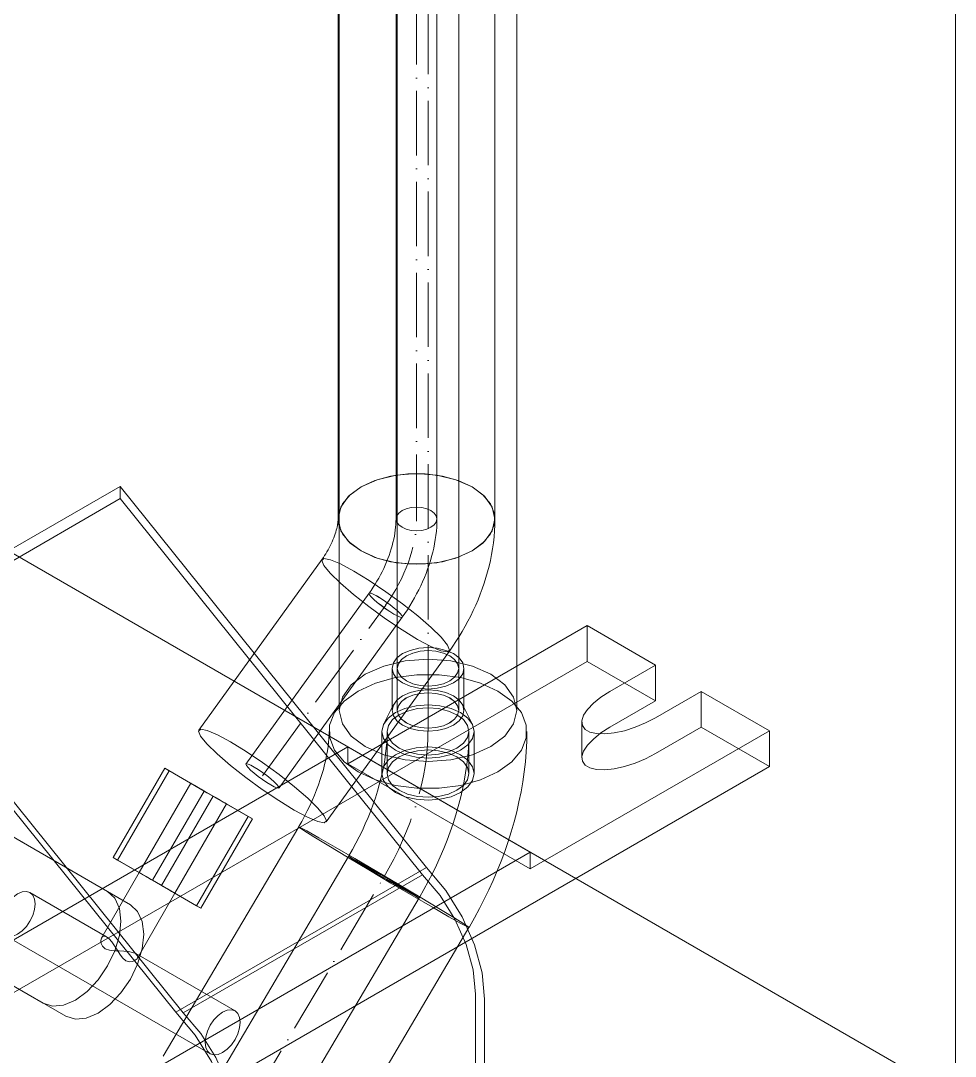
# Model space of a CAD drawing. Header units: millimetres. Extents: x -88595 to 880822, y -1054509 to -148035.
# Drawn here: x 413085.6 to 413230.6, y -310508.6 to -310347.9 of the extents above; entities that cross this region are included whole.
import ezdxf

# ---------------------------------------------------------------- set-up
doc = ezdxf.new("R2010")
doc.units = ezdxf.units.MM
doc.linetypes.add('$12$ADSK_Осевая', pattern=[14, 10, -2, 0, -2])
doc.linetypes.add('$13$ADSK_Осевая', pattern=[14, 10, -2, 0, -2])
for name, color, linetype, lineweight in [('Изоляция', 7, 'Continuous', 18), ('Оборудование', 7, 'Continuous', 18), ('Трубопровод', 7, 'Continuous', 18), ('Трубопроводы', 7, 'Continuous', 18)]:
    doc.layers.add(name, color=color, linetype=linetype, lineweight=lineweight)

# ---------------------------------------------------------------- blocks, each defined once
blk = doc.blocks.new('$0$ADSK_МедьПайка_Отвод-гнутая труба - Отвод _гнутая труба_-V11-В_ОВ3_4')
at = {"layer": 'Трубопроводы'}
for points in [[(-4128.68, 2913.86, 0), (-4129.99, 2914.44, 0), (-4131.53, 2914.81, 0), (-4133.17, 2914.93, 0), (-4134.81, 2914.81, 0), (-4136.34, 2914.44, 0), (-4137.66, 2913.86, 0), (-4138.67, 2913.1, 0), (-4139.3, 2912.21, 0), (-4139.52, 2911.26, 0), (-4139.3, 2910.31, 0), (-4138.67, 2909.43, 0), (-4137.66, 2908.67, 0)], [(-4137.66, 2908.67, 0), (-4136.34, 2908.09, 0), (-4134.81, 2907.72, 0), (-4133.17, 2907.6, 0), (-4131.53, 2907.72, 0), (-4129.99, 2908.09, 0), (-4128.68, 2908.67, 0), (-4127.67, 2909.43, 0), (-4127.04, 2910.31, 0), (-4126.82, 2911.26, 0), (-4127.04, 2912.21, 0), (-4127.67, 2913.1, 0), (-4128.68, 2913.86, 0)], [(-4139.52, 2911.26, 0), (-4139.53, 2910.43, 0), (-4139.58, 2909.57, 0), (-4139.65, 2908.69, 0), (-4139.75, 2907.78, 0), (-4139.89, 2906.85, 0), (-4140.05, 2905.91, 0), (-4140.25, 2904.95, 0), (-4140.48, 2903.97, 0), (-4140.73, 2902.98, 0), (-4141.02, 2901.98, 0), (-4141.34, 2900.98, 0), (-4141.69, 2899.97, 0), (-4142.06, 2898.95, 0), (-4142.47, 2897.94, 0), (-4142.9, 2896.93, 0), (-4143.36, 2895.92, 0), (-4143.85, 2894.91, 0), (-4144.36, 2893.92, 0), (-4144.89, 2892.93, 0), (-4145.45, 2891.96, 0), (-4145.49, 2891.89, 0)], [(-4126.82, 2911.26, 0), (-4126.84, 2910, 0), (-4126.91, 2908.73, 0), (-4127.01, 2907.44, 0), (-4127.16, 2906.15, 0), (-4127.35, 2904.86, 0), (-4127.57, 2903.55, 0), (-4127.84, 2902.24, 0), (-4128.14, 2900.93, 0), (-4128.48, 2899.62, 0), (-4128.86, 2898.31, 0), (-4129.28, 2897, 0), (-4129.73, 2895.69, 0), (-4130.21, 2894.39, 0), (-4130.73, 2893.09, 0), (-4131.28, 2891.8, 0), (-4131.87, 2890.52, 0), (-4132.48, 2889.25, 0), (-4133.13, 2887.99, 0), (-4133.8, 2886.74, 0), (-4134.51, 2885.51, 0), (-4134.56, 2885.43, 0)], [(-4143.14, 2890.59, 0), (-4144.2, 2891.19, 0), (-4144.97, 2891.62, 0), (-4145.41, 2891.85, 0), (-4145.47, 2891.87, 0), (-4145.17, 2891.66, 0), (-4144.51, 2891.25, 0), (-4143.55, 2890.66, 0), (-4142.35, 2889.94, 0), (-4140.99, 2889.13, 0), (-4139.57, 2888.28, 0), (-4138.17, 2887.47, 0), (-4136.91, 2886.73, 0)], [(-4136.91, 2886.73, 0), (-4135.85, 2886.12, 0), (-4135.08, 2885.69, 0), (-4134.64, 2885.46, 0), (-4134.58, 2885.45, 0), (-4134.88, 2885.65, 0), (-4135.53, 2886.07, 0), (-4136.49, 2886.65, 0), (-4137.7, 2887.38, 0), (-4139.06, 2888.19, 0), (-4140.48, 2889.03, 0), (-4141.88, 2889.85, 0), (-4143.14, 2890.59, 0)]]:
    blk.add_polyline3d(points, dxfattribs=at)
blk = doc.blocks.new('$0$ADSK_МедьПайка_Муфта редукционная - Муфта редукционная медная под пайку-89519-В_ОВ3_4')
at = {"layer": 'Трубопроводы'}
for p, q in [((-20685.04, 12474.07), (-20685.04, 12467.54)), ((-20684.23, 12474.07), (-20684.23, 12467.54)), ((-20674.71, 12467.54), (-20674.71, 12474.07)), ((-20673.9, 12467.54), (-20673.9, 12474.07)), ((-20684.81, 12468.44), (-20686.34, 12465.44)), ((-20672.6, 12465.44), (-20674.12, 12468.44)), ((-20686.63, 12464.27), (-20686.63, 12457.74)), ((-20685.82, 12464.27), (-20685.82, 12457.74)), ((-20673.12, 12457.74), (-20673.12, 12464.27)), ((-20672.31, 12457.74), (-20672.31, 12464.27))]:
    blk.add_line(p, q, dxfattribs=at)
for points in [[(-20675.53, 12471.8, 0), (-20674.64, 12472.46, 0), (-20674.09, 12473.24, 0), (-20673.9, 12474.07, 0), (-20674.09, 12474.9, 0), (-20674.64, 12475.68, 0), (-20675.53, 12476.35, 0), (-20676.68, 12476.86, 0), (-20678.03, 12477.18, 0), (-20679.47, 12477.29, 0), (-20680.91, 12477.18, 0), (-20682.25, 12476.86, 0), (-20683.41, 12476.35, 0)], [(-20682.83, 12476.01, 0), (-20681.85, 12476.45, 0), (-20680.7, 12476.73, 0), (-20679.47, 12476.82, 0), (-20678.24, 12476.73, 0), (-20677.09, 12476.45, 0), (-20676.1, 12476.01, 0), (-20675.35, 12475.45, 0), (-20674.87, 12474.78, 0), (-20674.71, 12474.07, 0), (-20674.87, 12473.36, 0), (-20675.35, 12472.7, 0), (-20676.1, 12472.13, 0)], [(-20683.41, 12476.35, 0), (-20684.29, 12475.68, 0), (-20684.85, 12474.9, 0), (-20685.04, 12474.07, 0), (-20684.85, 12473.24, 0), (-20684.29, 12472.46, 0), (-20683.41, 12471.8, 0), (-20682.25, 12471.29, 0), (-20680.91, 12470.97, 0), (-20679.47, 12470.86, 0), (-20678.03, 12470.97, 0), (-20676.68, 12471.29, 0), (-20675.53, 12471.8, 0)], [(-20676.1, 12472.13, 0), (-20677.09, 12471.69, 0), (-20678.24, 12471.42, 0), (-20679.47, 12471.32, 0), (-20680.7, 12471.42, 0), (-20681.85, 12471.69, 0), (-20682.83, 12472.13, 0), (-20683.59, 12472.7, 0), (-20684.07, 12473.36, 0), (-20684.23, 12474.07, 0), (-20684.07, 12474.78, 0), (-20683.59, 12475.45, 0), (-20682.83, 12476.01, 0)], [(-20675.53, 12465.27, 0), (-20674.64, 12465.93, 0), (-20674.09, 12466.71, 0), (-20673.9, 12467.54, 0), (-20674.09, 12468.37, 0), (-20674.64, 12469.15, 0), (-20675.53, 12469.81, 0), (-20676.68, 12470.32, 0), (-20678.03, 12470.65, 0), (-20679.47, 12470.76, 0), (-20680.91, 12470.65, 0), (-20682.25, 12470.32, 0), (-20683.41, 12469.81, 0)], [(-20683.41, 12469.81, 0), (-20682.25, 12470.32, 0), (-20680.91, 12470.65, 0), (-20679.47, 12470.76, 0), (-20678.03, 12470.65, 0), (-20676.68, 12470.32, 0), (-20675.53, 12469.81, 0), (-20674.64, 12469.15, 0), (-20674.09, 12468.37, 0), (-20673.9, 12467.54, 0), (-20674.09, 12466.71, 0), (-20674.64, 12465.93, 0), (-20675.53, 12465.27, 0)], [(-20676.1, 12465.6, 0), (-20675.35, 12466.17, 0), (-20674.87, 12466.83, 0), (-20674.71, 12467.54, 0), (-20674.87, 12468.25, 0), (-20675.35, 12468.91, 0), (-20676.1, 12469.48, 0), (-20677.09, 12469.92, 0), (-20678.24, 12470.19, 0), (-20679.47, 12470.29, 0), (-20680.7, 12470.19, 0), (-20681.85, 12469.92, 0), (-20682.83, 12469.48, 0)], [(-20683.41, 12469.81, 0), (-20684.29, 12469.15, 0), (-20684.85, 12468.37, 0), (-20685.04, 12467.54, 0), (-20684.85, 12466.71, 0), (-20684.29, 12465.93, 0), (-20683.41, 12465.27, 0), (-20682.25, 12464.75, 0), (-20680.91, 12464.43, 0), (-20679.47, 12464.32, 0), (-20678.03, 12464.43, 0), (-20676.68, 12464.75, 0), (-20675.53, 12465.27, 0)], [(-20675.53, 12465.27, 0), (-20676.68, 12464.75, 0), (-20678.03, 12464.43, 0), (-20679.47, 12464.32, 0), (-20680.91, 12464.43, 0), (-20682.25, 12464.75, 0), (-20683.41, 12465.27, 0), (-20684.29, 12465.93, 0), (-20684.85, 12466.71, 0), (-20685.04, 12467.54, 0), (-20684.85, 12468.37, 0), (-20684.29, 12469.15, 0), (-20683.41, 12469.81, 0)], [(-20682.83, 12469.48, 0), (-20683.59, 12468.91, 0), (-20684.07, 12468.25, 0), (-20684.23, 12467.54, 0), (-20684.07, 12466.83, 0), (-20683.59, 12466.17, 0), (-20682.83, 12465.6, 0), (-20681.85, 12465.16, 0), (-20680.7, 12464.89, 0), (-20679.47, 12464.79, 0), (-20678.24, 12464.89, 0), (-20677.09, 12465.16, 0), (-20676.1, 12465.6, 0)], [(-20674.41, 12461.35, 0), (-20675.89, 12460.69, 0), (-20677.62, 12460.28, 0), (-20679.47, 12460.14, 0), (-20681.32, 12460.28, 0), (-20683.05, 12460.69, 0), (-20684.53, 12461.35, 0), (-20685.67, 12462.21, 0), (-20686.38, 12463.2, 0), (-20686.63, 12464.27, 0), (-20686.38, 12465.34, 0), (-20685.67, 12466.34, 0), (-20684.53, 12467.2, 0)], [(-20684.53, 12467.2, 0), (-20685.67, 12466.34, 0), (-20686.38, 12465.34, 0), (-20686.63, 12464.27, 0), (-20686.38, 12463.2, 0), (-20685.67, 12462.21, 0), (-20684.53, 12461.35, 0), (-20683.05, 12460.69, 0), (-20681.32, 12460.28, 0), (-20679.47, 12460.14, 0), (-20677.62, 12460.28, 0), (-20675.89, 12460.69, 0), (-20674.41, 12461.35, 0)], [(-20674.98, 12461.68, 0), (-20676.29, 12461.1, 0), (-20677.82, 12460.73, 0), (-20679.47, 12460.61, 0), (-20681.11, 12460.73, 0), (-20682.64, 12461.1, 0), (-20683.96, 12461.68, 0), (-20684.97, 12462.44, 0), (-20685.6, 12463.32, 0), (-20685.82, 12464.27, 0), (-20685.6, 12465.22, 0), (-20684.97, 12466.11, 0), (-20683.96, 12466.87, 0)], [(-20684.53, 12467.2, 0), (-20683.05, 12467.85, 0), (-20681.32, 12468.27, 0), (-20679.47, 12468.41, 0), (-20677.62, 12468.27, 0), (-20675.89, 12467.85, 0), (-20674.41, 12467.2, 0), (-20673.27, 12466.34, 0), (-20672.55, 12465.34, 0), (-20672.31, 12464.27, 0), (-20672.55, 12463.2, 0), (-20673.27, 12462.21, 0), (-20674.41, 12461.35, 0)], [(-20674.41, 12461.35, 0), (-20673.27, 12462.21, 0), (-20672.55, 12463.2, 0), (-20672.31, 12464.27, 0), (-20672.55, 12465.34, 0), (-20673.27, 12466.34, 0), (-20674.41, 12467.2, 0), (-20675.89, 12467.85, 0), (-20677.62, 12468.27, 0), (-20679.47, 12468.41, 0), (-20681.32, 12468.27, 0), (-20683.05, 12467.85, 0), (-20684.53, 12467.2, 0)], [(-20683.96, 12466.87, 0), (-20682.64, 12467.45, 0), (-20681.11, 12467.82, 0), (-20679.47, 12467.94, 0), (-20677.82, 12467.82, 0), (-20676.29, 12467.45, 0), (-20674.98, 12466.87, 0), (-20673.97, 12466.11, 0), (-20673.33, 12465.22, 0), (-20673.12, 12464.27, 0), (-20673.33, 12463.32, 0), (-20673.97, 12462.44, 0), (-20674.98, 12461.68, 0)], [(-20674.41, 12454.82, 0), (-20675.89, 12454.16, 0), (-20677.62, 12453.75, 0), (-20679.47, 12453.61, 0), (-20681.32, 12453.75, 0), (-20683.05, 12454.16, 0), (-20684.53, 12454.82, 0), (-20685.67, 12455.67, 0), (-20686.38, 12456.67, 0), (-20686.63, 12457.74, 0), (-20686.38, 12458.81, 0), (-20685.67, 12459.81, 0), (-20684.53, 12460.66, 0)], [(-20684.53, 12460.66, 0), (-20683.05, 12461.32, 0), (-20681.32, 12461.73, 0), (-20679.47, 12461.88, 0), (-20677.62, 12461.73, 0), (-20675.89, 12461.32, 0), (-20674.41, 12460.66, 0), (-20673.27, 12459.81, 0), (-20672.55, 12458.81, 0), (-20672.31, 12457.74, 0), (-20672.55, 12456.67, 0), (-20673.27, 12455.67, 0), (-20674.41, 12454.82, 0)], [(-20674.98, 12455.15, 0), (-20673.97, 12455.91, 0), (-20673.33, 12456.79, 0), (-20673.12, 12457.74, 0), (-20673.33, 12458.69, 0), (-20673.97, 12459.57, 0), (-20674.98, 12460.33, 0), (-20676.29, 12460.92, 0), (-20677.82, 12461.28, 0), (-20679.47, 12461.41, 0), (-20681.11, 12461.28, 0), (-20682.64, 12460.92, 0), (-20683.96, 12460.33, 0)], [(-20683.96, 12460.33, 0), (-20684.97, 12459.57, 0), (-20685.6, 12458.69, 0), (-20685.82, 12457.74, 0), (-20685.6, 12456.79, 0), (-20684.97, 12455.91, 0), (-20683.96, 12455.15, 0), (-20682.64, 12454.57, 0), (-20681.11, 12454.2, 0), (-20679.47, 12454.08, 0), (-20677.82, 12454.2, 0), (-20676.29, 12454.57, 0), (-20674.98, 12455.15, 0)]]:
    blk.add_polyline3d(points, dxfattribs=at)
blk = doc.blocks.new('$0$ADSK_МедьПайка_Отвод-гнутая труба - Отвод _гнутая труба_-3197938-В_ОВ3_4')
at = {"layer": 'Трубопроводы', "color": 190, "true_color": 0x8000ff}
for points in [[(19757.32, 11724.73, 0), (19756.66, 11725.02, 0), (19755.9, 11725.21, 0), (19755.08, 11725.27, 0), (19754.25, 11725.21, 0), (19753.49, 11725.02, 0), (19752.83, 11724.73, 0), (19752.33, 11724.35, 0), (19752.01, 11723.91, 0), (19751.9, 11723.44, 0), (19752.01, 11722.96, 0), (19752.33, 11722.52, 0), (19752.83, 11722.14, 0)], [(19752.83, 11722.14, 0), (19753.49, 11721.85, 0), (19754.25, 11721.66, 0), (19755.08, 11721.6, 0), (19755.9, 11721.66, 0), (19756.66, 11721.85, 0), (19757.32, 11722.14, 0), (19757.83, 11722.52, 0), (19758.14, 11722.96, 0), (19758.25, 11723.44, 0), (19758.14, 11723.91, 0), (19757.83, 11724.35, 0), (19757.32, 11724.73, 0)], [(19751.9, 11723.44, 0), (19751.89, 11723.02, 0), (19751.87, 11722.59, 0), (19751.84, 11722.15, 0), (19751.78, 11721.69, 0), (19751.72, 11721.23, 0), (19751.64, 11720.76, 0), (19751.54, 11720.28, 0), (19751.42, 11719.79, 0), (19751.3, 11719.29, 0), (19751.15, 11718.79, 0), (19750.99, 11718.29, 0), (19750.82, 11717.79, 0), (19750.63, 11717.28, 0), (19750.43, 11716.77, 0), (19750.21, 11716.27, 0), (19749.98, 11715.76, 0), (19749.74, 11715.26, 0), (19749.48, 11714.76, 0), (19749.22, 11714.27, 0), (19748.94, 11713.78, 0), (19748.65, 11713.3, 0), (19748.34, 11712.83, 0), (19748.03, 11712.36, 0), (19747.72, 11711.91, 0)], [(19758.25, 11723.44, 0), (19758.24, 11722.8, 0), (19758.21, 11722.17, 0), (19758.16, 11721.53, 0), (19758.08, 11720.88, 0), (19757.99, 11720.23, 0), (19757.87, 11719.58, 0), (19757.74, 11718.93, 0), (19757.59, 11718.27, 0), (19757.42, 11717.61, 0), (19757.23, 11716.96, 0), (19757.02, 11716.3, 0), (19756.8, 11715.65, 0), (19756.56, 11715, 0), (19756.3, 11714.35, 0), (19756.02, 11713.7, 0), (19755.73, 11713.06, 0), (19755.42, 11712.43, 0), (19755.1, 11711.8, 0), (19754.76, 11711.18, 0), (19754.41, 11710.56, 0), (19754.04, 11709.95, 0), (19753.66, 11709.36, 0), (19753.27, 11708.77, 0), (19752.86, 11708.2, 0)], [(19749, 11711.43, 0), (19748.47, 11711.72, 0), (19748.05, 11711.9, 0), (19747.79, 11711.95, 0), (19747.7, 11711.87, 0), (19747.79, 11711.66, 0), (19748.04, 11711.35, 0), (19748.45, 11710.95, 0), (19748.99, 11710.49, 0), (19749.61, 11709.99, 0), (19750.28, 11709.51, 0), (19750.95, 11709.06, 0), (19751.58, 11708.67, 0)], [(19751.58, 11708.67, 0), (19752.11, 11708.39, 0), (19752.53, 11708.21, 0), (19752.79, 11708.16, 0), (19752.88, 11708.24, 0), (19752.79, 11708.44, 0), (19752.54, 11708.76, 0), (19752.13, 11709.16, 0), (19751.59, 11709.62, 0), (19750.97, 11710.11, 0), (19750.3, 11710.6, 0), (19749.63, 11711.05, 0), (19749, 11711.43, 0)]]:
    blk.add_polyline3d(points, dxfattribs=at)
blk = doc.blocks.new('$0$ADSK_Наружный блок кондиционера сплит-системы1 - AS24TL5HRA-A-4475077-В_ОВ3_4')
at = {"layer": 'Оборудование'}
for p, q in [((-4032.74, 2861.18), (-4032.74, 3304.54)), ((-4576, 3179.62), (-4038.6, 2869.35)), ((-4162.35, 2960.79), (-4201.24, 2938.34)), ((-4162.35, 2958.91), (-4162.35, 2960.79)), ((-4162.35, 2960.79), (-4114.81, 2901.66)), ((-4162.35, 2958.91), (-4199.47, 2937.48)), ((-4115.42, 2900.53), (-4162.35, 2958.91)), ((-4126.99, 2917.76), (-4089.87, 2939.2)), ((-4089.87, 2939.2), (-4089.87, 2933.65)), ((-4089.87, 2939.2), (-4079.26, 2933.07)), ((-4153.7, 2879.21), (-4201.24, 2938.34)), ((-4199.47, 2937.48), (-4152.55, 2879.1)), ((-4089.87, 2933.65), (-4358.57, 2778.51)), ((-4089.87, 2933.65), (-4079.26, 2927.52)), ((-4086.33, 2928.99), (-4079.26, 2933.07)), ((-4079.26, 2933.07), (-4079.26, 2927.52)), ((-4079.26, 2927.52), (-4086.33, 2923.44)), ((-4072.19, 2928.99), (-4079.26, 2924.91)), ((-4072.19, 2923.44), (-4072.19, 2928.99)), ((-4072.19, 2928.99), (-4061.58, 2922.87)), ((-4061.58, 2922.87), (-4098.71, 2901.44)), ((-4090.7, 2924.21), (-4090.7, 2918.66)), ((-4079.26, 2919.36), (-4072.19, 2923.44)), ((-4072.19, 2923.44), (-4061.58, 2917.32)), ((-4061.58, 2917.32), (-4061.58, 2922.87)), ((-4321.45, 2808.11), (-4126.99, 2920.38)), ((-4126.99, 2920.38), (-4126.99, 2917.76)), ((-4126.99, 2920.38), (-4098.71, 2904.05)), ((-4330.28, 2762.18), (-4061.58, 2917.32)), ((-4163.43, 2903.21), (-4155.43, 2917.07)), ((-4162.74, 2902.81), (-4154.74, 2916.67)), ((-4154.74, 2916.67), (-4155.43, 2917.07)), ((-4155.43, 2917.07), (-4149.3, 2913.53)), ((-4147.93, 2912.74), (-4154.74, 2916.67)), ((-4126.99, 2917.76), (-4098.71, 2901.44)), ((-4151.39, 2914.74), (-4159.39, 2900.88)), ((-4157.3, 2899.68), (-4149.3, 2913.53)), ((-4149.3, 2913.53), (-4142.49, 2909.6)), ((-4189.29, 2912.37), (-4164.29, 2897.94)), ((-4155.93, 2898.88), (-4147.93, 2912.74)), ((-4153.84, 2897.68), (-4145.84, 2911.54)), ((-4141.8, 2909.2), (-4147.93, 2912.74)), ((-4160.76, 2895.9), (-4185.76, 2910.33)), ((-4142.49, 2909.6), (-4150.49, 2895.74)), ((-4149.8, 2895.35), (-4141.8, 2909.2)), ((-4142.49, 2909.6), (-4141.8, 2909.2)), ((-4098.71, 2904.05), (-4293.16, 2791.78)), ((-4098.71, 2901.44), (-4098.71, 2904.05)), ((-4157.3, 2899.68), (-4163.43, 2903.21)), ((-4163.43, 2903.21), (-4162.74, 2902.81)), ((-4162.74, 2902.81), (-4155.93, 2898.88)), ((-4159.39, 2900.88), (-4165.2, 2890.8)), ((-4114.81, 2901.66), (-4153.7, 2879.21)), ((-4152.55, 2879.1), (-4115.42, 2900.53)), ((-4150.49, 2895.74), (-4157.3, 2899.68)), ((-4155.93, 2898.88), (-4149.8, 2895.35)), ((-4164.46, 2890.92), (-4176.34, 2897.78)), ((-4159.66, 2887.6), (-4153.84, 2897.68)), ((-4149.8, 2895.35), (-4150.49, 2895.74)), ((-4174.29, 2880.62), (-4199.29, 2895.05)), ((-4195.76, 2893.01), (-4170.76, 2878.58)), ((-4180.18, 2891.13), (-4148.36, 2872.76)), ((-4144.52, 2879.41), (-4159.93, 2888.31)), ((-4107.19, 2795.85), (-4107.19, 2882.03)), ((-4105.78, 2881.22), (-4105.78, 2795.03))]:
    blk.add_line(p, q, dxfattribs=at)
for points in [[(-4079.26, 2924.91, 0), (-4080.81, 2924.11, 0), (-4082.44, 2923.43, 0), (-4084.09, 2922.9, 0), (-4085.69, 2922.55, 0), (-4087.15, 2922.39, 0), (-4088.43, 2922.44, 0), (-4089.46, 2922.68, 0), (-4090.2, 2923.1, 0), (-4090.61, 2923.7, 0), (-4090.69, 2924.44, 0), (-4090.42, 2925.28, 0), (-4089.81, 2926.2, 0), (-4088.9, 2927.15, 0), (-4087.73, 2928.1, 0), (-4086.33, 2928.99, 0)], [(-4086.33, 2923.44, 0), (-4087.73, 2922.55, 0), (-4088.9, 2921.6, 0), (-4089.81, 2920.65, 0), (-4090.42, 2919.73, 0), (-4090.69, 2918.88, 0), (-4090.61, 2918.15, 0), (-4090.2, 2917.55, 0), (-4089.46, 2917.12, 0), (-4088.43, 2916.88, 0), (-4087.15, 2916.84, 0), (-4085.69, 2917, 0), (-4084.09, 2917.35, 0), (-4082.44, 2917.87, 0), (-4080.81, 2918.55, 0), (-4079.26, 2919.36, 0)], [(-4150.21, 2914.06, 0), (-4150.75, 2914.37, 0), (-4151.13, 2914.59, 0), (-4151.35, 2914.71, 0), (-4151.37, 2914.73, 0), (-4151.21, 2914.64, 0), (-4150.88, 2914.44, 0), (-4150.39, 2914.16, 0), (-4149.77, 2913.81, 0), (-4149.08, 2913.41, 0), (-4148.36, 2912.99, 0), (-4147.65, 2912.58, 0), (-4147.01, 2912.21, 0)], [(-4147.01, 2912.21, 0), (-4146.48, 2911.91, 0), (-4146.1, 2911.68, 0), (-4145.88, 2911.56, 0), (-4145.85, 2911.54, 0), (-4146.01, 2911.63, 0), (-4146.35, 2911.83, 0), (-4146.84, 2912.11, 0), (-4147.45, 2912.47, 0), (-4148.15, 2912.87, 0), (-4148.87, 2913.28, 0), (-4149.57, 2913.69, 0), (-4150.21, 2914.06, 0)], [(-4155.01, 2898.36, 0), (-4155.65, 2898.73, 0), (-4156.36, 2899.13, 0), (-4157.08, 2899.55, 0), (-4157.77, 2899.95, 0), (-4158.39, 2900.3, 0), (-4158.88, 2900.59, 0), (-4159.21, 2900.78, 0), (-4159.37, 2900.87, 0), (-4159.35, 2900.86, 0), (-4159.13, 2900.73, 0), (-4158.75, 2900.51, 0), (-4158.21, 2900.2, 0)], [(-4155.01, 2898.36, 0), (-4155.65, 2898.73, 0), (-4156.36, 2899.13, 0), (-4157.08, 2899.55, 0), (-4157.77, 2899.95, 0), (-4158.39, 2900.3, 0), (-4158.88, 2900.59, 0), (-4159.21, 2900.78, 0), (-4159.37, 2900.87, 0), (-4159.35, 2900.86, 0), (-4159.13, 2900.73, 0), (-4158.75, 2900.51, 0), (-4158.21, 2900.2, 0)], [(-4158.21, 2900.2, 0), (-4157.57, 2899.83, 0), (-4156.87, 2899.43, 0), (-4156.15, 2899.01, 0), (-4155.45, 2898.61, 0), (-4154.84, 2898.26, 0), (-4154.35, 2897.97, 0), (-4154.01, 2897.78, 0), (-4153.85, 2897.69, 0), (-4153.88, 2897.7, 0), (-4154.1, 2897.83, 0), (-4154.48, 2898.05, 0), (-4155.01, 2898.36, 0)], [(-4158.21, 2900.2, 0), (-4157.57, 2899.83, 0), (-4156.87, 2899.43, 0), (-4156.15, 2899.01, 0), (-4155.45, 2898.61, 0), (-4154.84, 2898.26, 0), (-4154.35, 2897.97, 0), (-4154.01, 2897.78, 0), (-4153.85, 2897.69, 0), (-4153.88, 2897.7, 0), (-4154.1, 2897.83, 0), (-4154.48, 2898.05, 0), (-4155.01, 2898.36, 0)], [(-4107.19, 2882.03, 0), (-4107.56, 2885.77, 0), (-4108.65, 2889.71, 0), (-4110.4, 2893.64, 0), (-4112.7, 2897.32, 0), (-4115.42, 2900.53, 0)], [(-4114.81, 2901.66, 0), (-4111.82, 2898.09, 0), (-4109.29, 2894.03, 0), (-4107.38, 2889.69, 0), (-4106.18, 2885.34, 0), (-4105.78, 2881.22, 0)], [(-4176.34, 2897.78, 0), (-4176.9, 2897.95, 0), (-4177.55, 2897.89, 0), (-4178.26, 2897.59, 0), (-4178.96, 2897.08, 0), (-4179.61, 2896.39, 0), (-4180.18, 2895.56, 0), (-4180.61, 2894.66, 0), (-4180.88, 2893.75, 0), (-4180.97, 2892.89, 0), (-4180.88, 2892.13, 0), (-4180.61, 2891.53, 0), (-4180.18, 2891.13, 0)], [(-4180.18, 2891.13, 0), (-4179.61, 2890.95, 0), (-4178.96, 2891.02, 0), (-4178.26, 2891.32, 0), (-4177.55, 2891.83, 0), (-4176.9, 2892.52, 0), (-4176.34, 2893.35, 0), (-4175.9, 2894.24, 0), (-4175.63, 2895.16, 0), (-4175.54, 2896.02, 0), (-4175.63, 2896.78, 0), (-4175.9, 2897.38, 0), (-4176.34, 2897.78, 0)], [(-4164.29, 2897.94, 0), (-4163.17, 2896.9, 0), (-4162.46, 2895.33, 0), (-4162.22, 2893.36, 0), (-4162.46, 2891.11, 0), (-4163.17, 2888.73, 0), (-4164.29, 2886.39, 0), (-4165.76, 2884.25, 0), (-4167.46, 2882.45, 0), (-4169.29, 2881.11, 0), (-4171.12, 2880.33, 0), (-4172.83, 2880.17, 0), (-4174.29, 2880.62, 0)], [(-4170.76, 2878.58, 0), (-4169.29, 2878.12, 0), (-4167.59, 2878.29, 0), (-4165.76, 2879.07, 0), (-4163.93, 2880.41, 0), (-4162.22, 2882.21, 0), (-4160.76, 2884.35, 0), (-4159.63, 2886.69, 0), (-4158.93, 2889.07, 0), (-4158.69, 2891.32, 0), (-4158.93, 2893.29, 0), (-4159.63, 2894.86, 0), (-4160.76, 2895.9, 0)], [(-4164.46, 2890.92, 0), (-4164.81, 2891.04, 0), (-4165.08, 2890.95, 0), (-4165.25, 2890.71, 0), (-4165.32, 2890.34, 0), (-4165.27, 2889.9, 0), (-4165.07, 2889.44, 0), (-4164.65, 2889.05, 0)], [(-4161.45, 2887.2, 0), (-4161.96, 2887.65, 0), (-4162.4, 2888.24, 0), (-4162.81, 2888.89, 0), (-4163.21, 2889.53, 0), (-4163.63, 2890.12, 0), (-4164.05, 2890.6, 0), (-4164.46, 2890.92, 0)], [(-4164.65, 2889.05, 0), (-4164.01, 2888.83, 0), (-4163.28, 2888.75, 0), (-4162.51, 2888.72, 0), (-4161.76, 2888.69, 0), (-4161.04, 2888.62, 0), (-4160.41, 2888.5, 0), (-4159.93, 2888.31, 0)], [(-4159.93, 2888.31, 0), (-4159.66, 2888.06, 0), (-4159.59, 2887.79, 0), (-4159.72, 2887.51, 0), (-4160, 2887.27, 0), (-4160.41, 2887.09, 0), (-4160.9, 2887.03, 0), (-4161.45, 2887.2, 0)], [(-4144.52, 2879.41, 0), (-4145.08, 2879.58, 0), (-4145.73, 2879.52, 0), (-4146.44, 2879.22, 0), (-4147.14, 2878.71, 0), (-4147.79, 2878.01, 0), (-4148.36, 2877.19, 0), (-4148.79, 2876.29, 0), (-4149.06, 2875.38, 0), (-4149.15, 2874.52, 0), (-4149.06, 2873.76, 0), (-4148.79, 2873.16, 0), (-4148.36, 2872.76, 0)], [(-4148.36, 2872.76, 0), (-4147.79, 2872.58, 0), (-4147.14, 2872.65, 0), (-4146.44, 2872.95, 0), (-4145.73, 2873.46, 0), (-4145.08, 2874.15, 0), (-4144.52, 2874.97, 0), (-4144.08, 2875.87, 0), (-4143.81, 2876.79, 0), (-4143.72, 2877.65, 0), (-4143.81, 2878.41, 0), (-4144.08, 2879.01, 0), (-4144.52, 2879.41, 0)], [(-4144.67, 2858.76, 0), (-4145.07, 2862.88, 0), (-4146.27, 2867.24, 0), (-4148.19, 2871.57, 0), (-4150.71, 2875.64, 0), (-4153.7, 2879.21, 0)], [(-4152.55, 2879.1, 0), (-4149.82, 2875.89, 0), (-4147.52, 2872.21, 0), (-4145.78, 2868.28, 0), (-4144.69, 2864.34, 0), (-4144.31, 2860.6, 0)]]:
    blk.add_polyline3d(points, dxfattribs=at)

msp = doc.modelspace()

# ---------------------------------------------------------------- linework, layer by layer
at = {"layer": 'Изоляция', "color": 190, "true_color": 0x8000ff}
for p, q in [((413134.82, -310204.83), (413134.82, -310425.2)), ((413159.17, -310425.2), (413159.17, -310204.83)), ((413132.34, -310431.46), (413113.22, -310457.96)), ((413132.97, -310472.21), (413152.09, -310445.71))]:
    msp.add_line(p, q, dxfattribs=at)
at = {"layer": 'Изоляция'}
for p, q in [((413135.02, -310210.27), (413135.02, -310454.91)), ((413162.54, -310454.91), (413162.54, -310210.27)), ((413128.71, -310472.97), (413107.69, -310508.55)), ((413134.12, -310524.16), (413155.14, -310488.59))]:
    msp.add_line(p, q, dxfattribs=at)
at = {"layer": 'Изоляция', "color": 190, "true_color": 0x8000ff}
for points in [[(413138.39, -310420.23, 0), (413140.91, -310419.12, 0), (413143.85, -310418.41, 0), (413147, -310418.17, 0), (413150.15, -310418.41, 0), (413153.09, -310419.12, 0), (413155.61, -310420.23, 0)], [(413155.61, -310420.23, 0), (413153.48, -310419.25, 0), (413151.02, -310418.57, 0), (413148.36, -310418.22, 0), (413145.63, -310418.22, 0), (413142.98, -310418.57, 0), (413140.52, -310419.25, 0), (413138.39, -310420.23, 0)], [(413138.39, -310430.17, 0), (413136.46, -310428.72, 0), (413135.24, -310427.02, 0), (413134.82, -310425.2, 0), (413135.24, -310423.38, 0), (413136.46, -310421.69, 0), (413138.39, -310420.23, 0)], [(413138.39, -310420.23, 0), (413136.69, -310421.46, 0), (413135.51, -310422.88, 0), (413134.9, -310424.42, 0), (413134.9, -310425.99, 0), (413135.51, -310427.53, 0), (413136.69, -310428.94, 0), (413138.39, -310430.17, 0)], [(413155.61, -310420.23, 0), (413157.54, -310421.69, 0), (413158.76, -310423.38, 0), (413159.17, -310425.2, 0), (413158.76, -310427.02, 0), (413157.54, -310428.72, 0), (413155.61, -310430.17, 0)], [(413155.61, -310430.17, 0), (413157.31, -310428.94, 0), (413158.49, -310427.52, 0), (413159.1, -310425.99, 0), (413159.1, -310424.42, 0), (413158.49, -310422.88, 0), (413157.31, -310421.46, 0), (413155.61, -310420.23, 0)], [(413134.82, -310425.2, 0), (413134.82, -310425.31, 0), (413134.82, -310425.45, 0), (413134.8, -310425.61, 0), (413134.78, -310425.79, 0), (413134.75, -310425.99, 0), (413134.71, -310426.21, 0), (413134.67, -310426.45, 0), (413134.61, -310426.7, 0), (413134.54, -310426.96, 0), (413134.46, -310427.24, 0), (413134.37, -310427.53, 0), (413134.27, -310427.82, 0), (413134.16, -310428.12, 0), (413134.03, -310428.43, 0), (413133.9, -310428.74, 0), (413133.76, -310429.05, 0), (413133.61, -310429.36, 0), (413133.45, -310429.67, 0), (413133.28, -310429.98, 0), (413133.1, -310430.29, 0), (413132.92, -310430.59, 0), (413132.73, -310430.89, 0), (413132.54, -310431.18, 0), (413132.34, -310431.46, 0)], [(413159.17, -310425.2, 0), (413159.16, -310426.14, 0), (413159.11, -310427.07, 0), (413159.04, -310428, 0), (413158.93, -310428.91, 0), (413158.8, -310429.82, 0), (413158.64, -310430.73, 0), (413158.46, -310431.63, 0), (413158.25, -310432.52, 0), (413158.02, -310433.41, 0), (413157.77, -310434.29, 0), (413157.49, -310435.16, 0), (413157.19, -310436.02, 0), (413156.88, -310436.88, 0), (413156.54, -310437.73, 0), (413156.18, -310438.57, 0), (413155.8, -310439.4, 0), (413155.4, -310440.23, 0), (413154.98, -310441.04, 0), (413154.54, -310441.85, 0), (413154.09, -310442.64, 0), (413153.61, -310443.43, 0), (413153.12, -310444.2, 0), (413152.61, -310444.96, 0), (413152.09, -310445.71, 0)], [(413132.29, -310431.63, 0), (413132.63, -310431.33, 0), (413133.63, -310431.52, 0), (413135.22, -310432.19, 0), (413137.28, -310433.29, 0), (413139.67, -310434.76, 0), (413142.24, -310436.49, 0)], [(413137.28, -310433.29, 0), (413135.22, -310432.19, 0), (413133.63, -310431.52, 0), (413132.63, -310431.33, 0), (413132.29, -310431.63, 0), (413132.62, -310432.41, 0), (413133.6, -310433.61, 0)], [(413155.61, -310430.17, 0), (413153.09, -310431.29, 0), (413150.15, -310431.99, 0), (413147, -310432.23, 0), (413143.85, -310431.99, 0), (413140.91, -310431.29, 0), (413138.39, -310430.17, 0)], [(413138.39, -310430.17, 0), (413140.52, -310431.16, 0), (413142.98, -310431.84, 0), (413145.64, -310432.19, 0), (413148.37, -310432.19, 0), (413151.02, -310431.84, 0), (413153.48, -310431.15, 0), (413155.61, -310430.17, 0)], [(413142.18, -310440.68, 0), (413139.62, -310438.81, 0), (413137.23, -310436.93, 0), (413135.18, -310435.15, 0), (413133.6, -310433.61, 0), (413132.62, -310432.41, 0), (413132.29, -310431.63, 0)], [(413133.6, -310433.61, 0), (413135.18, -310435.15, 0), (413137.23, -310436.93, 0), (413139.62, -310438.81, 0), (413142.18, -310440.68, 0), (413144.75, -310442.41, 0), (413147.15, -310443.88, 0)], [(413150.82, -310443.56, 0), (413149.25, -310442.02, 0), (413147.2, -310440.24, 0), (413144.81, -310438.36, 0), (413142.24, -310436.49, 0), (413139.67, -310434.76, 0), (413137.28, -310433.29, 0)], [(413142.24, -310436.49, 0), (413144.81, -310438.36, 0), (413147.2, -310440.24, 0), (413149.25, -310442.02, 0), (413150.82, -310443.56, 0), (413151.81, -310444.76, 0), (413152.14, -310445.54, 0)], [(413152.14, -310445.54, 0), (413151.79, -310445.84, 0), (413150.79, -310445.65, 0), (413149.21, -310444.98, 0), (413147.15, -310443.88, 0), (413144.75, -310442.41, 0), (413142.18, -310440.68, 0)], [(413147.15, -310443.88, 0), (413149.21, -310444.98, 0), (413150.79, -310445.65, 0), (413151.79, -310445.84, 0), (413152.14, -310445.54, 0), (413151.81, -310444.76, 0), (413150.82, -310443.56, 0)], [(413123.12, -310462.99, 0), (413120.55, -310461.26, 0), (413118.15, -310459.79, 0), (413116.09, -310458.69, 0), (413114.51, -310458.02, 0), (413113.51, -310457.83, 0), (413113.17, -310458.13, 0)], [(413113.17, -310458.13, 0), (413113.5, -310458.91, 0), (413114.48, -310460.11, 0), (413116.05, -310461.65, 0), (413118.11, -310463.43, 0), (413120.5, -310465.31, 0), (413123.06, -310467.18, 0)], [(413133.02, -310472.03, 0), (413132.69, -310471.25, 0), (413131.7, -310470.05, 0), (413130.13, -310468.52, 0), (413128.08, -310466.74, 0), (413125.69, -310464.86, 0), (413123.12, -310462.99, 0)], [(413123.06, -310467.18, 0), (413125.63, -310468.91, 0), (413128.03, -310470.38, 0), (413130.09, -310471.48, 0), (413131.67, -310472.15, 0), (413132.67, -310472.34, 0), (413133.02, -310472.03, 0)]]:
    msp.add_polyline3d(points, dxfattribs=at)
at = {"layer": 'Изоляция'}
for points in [[(413139.05, -310449.29, 0), (413141.9, -310448.03, 0), (413145.22, -310447.24, 0), (413148.78, -310446.97, 0), (413152.34, -310447.24, 0), (413155.66, -310448.03, 0), (413158.51, -310449.29, 0)], [(413139.05, -310460.53, 0), (413136.86, -310458.88, 0), (413135.49, -310456.97, 0), (413135.02, -310454.91, 0), (413135.49, -310452.85, 0), (413136.86, -310450.94, 0), (413139.05, -310449.29, 0)], [(413159.63, -310451.91, 0), (413156.94, -310450.67, 0), (413153.85, -310449.81, 0), (413150.49, -310449.37, 0), (413147.06, -310449.37, 0), (413143.71, -310449.81, 0), (413140.61, -310450.67, 0), (413137.92, -310451.91, 0)], [(413158.51, -310449.29, 0), (413160.69, -310450.94, 0), (413162.07, -310452.85, 0), (413162.54, -310454.91, 0), (413162.07, -310456.97, 0), (413160.69, -310458.88, 0), (413158.51, -310460.53, 0)], [(413137.92, -310451.91, 0), (413135.78, -310453.46, 0), (413134.29, -310455.25, 0), (413133.52, -310457.19, 0), (413133.53, -310459.17, 0), (413134.29, -310461.1, 0), (413135.78, -310462.89, 0), (413137.92, -310464.44, 0)], [(413159.63, -310464.44, 0), (413161.78, -310462.89, 0), (413163.27, -310461.1, 0), (413164.03, -310459.17, 0), (413164.03, -310457.18, 0), (413163.27, -310455.25, 0), (413161.77, -310453.46, 0), (413159.63, -310451.91, 0)], [(413133.43, -310458.18, 0), (413133.42, -310458.7, 0), (413133.39, -310459.27, 0), (413133.34, -310459.87, 0), (413133.27, -310460.5, 0), (413133.17, -310461.17, 0), (413133.05, -310461.86, 0), (413132.91, -310462.58, 0), (413132.73, -310463.32, 0), (413132.54, -310464.08, 0), (413132.31, -310464.85, 0), (413132.06, -310465.64, 0), (413131.79, -310466.44, 0), (413131.49, -310467.25, 0), (413131.16, -310468.06, 0), (413130.81, -310468.88, 0), (413130.44, -310469.7, 0), (413130.05, -310470.51, 0), (413129.63, -310471.32, 0), (413129.2, -310472.12, 0), (413128.74, -310472.92, 0), (413128.71, -310472.97, 0)], [(413164.13, -310458.18, 0), (413164.1, -310459.74, 0), (413164.02, -310461.31, 0), (413163.89, -310462.88, 0), (413163.71, -310464.44, 0), (413163.49, -310466, 0), (413163.22, -310467.56, 0), (413162.9, -310469.11, 0), (413162.54, -310470.66, 0), (413162.14, -310472.2, 0), (413161.7, -310473.74, 0), (413161.22, -310475.26, 0), (413160.69, -310476.78, 0), (413160.13, -310478.29, 0), (413159.53, -310479.79, 0), (413158.9, -310481.28, 0), (413158.23, -310482.75, 0), (413157.52, -310484.21, 0), (413156.78, -310485.65, 0), (413156.01, -310487.08, 0), (413155.2, -310488.49, 0), (413155.14, -310488.59, 0)], [(413158.51, -310460.53, 0), (413155.66, -310461.79, 0), (413152.34, -310462.58, 0), (413148.78, -310462.85, 0), (413145.22, -310462.58, 0), (413141.9, -310461.79, 0), (413139.05, -310460.53, 0)], [(413137.92, -310464.44, 0), (413140.61, -310465.68, 0), (413143.71, -310466.54, 0), (413147.06, -310466.98, 0), (413150.5, -310466.98, 0), (413153.85, -310466.54, 0), (413156.95, -310465.68, 0), (413159.63, -310464.44, 0)], [(413128.75, -310473.02, 0), (413128.92, -310473.05, 0), (413129.97, -310473.61, 0), (413131.83, -310474.66, 0), (413134.38, -310476.12, 0), (413137.45, -310477.9, 0), (413140.82, -310479.88, 0)], [(413143.03, -310481.69, 0), (413139.58, -310479.65, 0), (413136.29, -310477.69, 0), (413133.39, -310475.94, 0), (413131.07, -310474.52, 0), (413129.49, -310473.52, 0), (413128.75, -310473.02, 0)], [(413134.38, -310476.12, 0), (413131.83, -310474.66, 0), (413129.97, -310473.61, 0), (413128.92, -310473.05, 0), (413128.75, -310473.02, 0), (413129.49, -310473.52, 0), (413131.07, -310474.52, 0)], [(413131.07, -310474.52, 0), (413133.39, -310475.94, 0), (413136.29, -310477.69, 0), (413139.58, -310479.65, 0), (413143.03, -310481.69, 0), (413146.4, -310483.66, 0), (413149.46, -310485.44, 0)], [(413152.78, -310487.05, 0), (413150.46, -310485.63, 0), (413147.55, -310483.88, 0), (413144.27, -310481.92, 0), (413140.82, -310479.88, 0), (413137.45, -310477.9, 0), (413134.38, -310476.12, 0)], [(413140.82, -310479.88, 0), (413144.27, -310481.92, 0), (413147.55, -310483.88, 0), (413150.46, -310485.63, 0), (413152.78, -310487.05, 0), (413154.36, -310488.04, 0), (413155.09, -310488.54, 0)], [(413155.09, -310488.54, 0), (413154.93, -310488.51, 0), (413153.88, -310487.95, 0), (413152.02, -310486.91, 0), (413149.46, -310485.44, 0), (413146.4, -310483.66, 0), (413143.03, -310481.69, 0)], [(413149.46, -310485.44, 0), (413152.02, -310486.91, 0), (413153.88, -310487.95, 0), (413154.93, -310488.51, 0), (413155.09, -310488.54, 0), (413154.36, -310488.04, 0), (413152.78, -310487.05, 0)]]:
    msp.add_polyline3d(points, dxfattribs=at)
at = {"layer": 'Трубопровод', "color": 190, "true_color": 0x8000ff}
for p, q in [((413143.82, -310204.83), (413143.82, -310425.2)), ((413150.17, -310425.2), (413150.17, -310204.83)), ((413139.64, -310436.73), (413120.52, -310463.23)), ((413125.67, -310466.94), (413144.79, -310440.44))]:
    msp.add_line(p, q, dxfattribs=at)
at = {"layer": 'Трубопровод', "color": 190, "linetype": '$12$ADSK_Осевая', "true_color": 0x8000ff}
for p, q in [((413147, -310425.2), (413147, -310204.83)), ((413147, -310425.2), (413147, -310204.83)), ((413123.09, -310465.08), (413142.21, -310438.59)), ((413123.09, -310465.08), (413142.21, -310438.59))]:
    msp.add_line(p, q, dxfattribs=at)
at = {"layer": 'Трубопровод'}
for p, q in [((413144.02, -310210.27), (413144.02, -310454.91)), ((413153.54, -310454.91), (413153.54, -310210.27)), ((413136.46, -310477.55), (413115.44, -310513.12)), ((413126.37, -310519.59), (413147.39, -310484.01))]:
    msp.add_line(p, q, dxfattribs=at)
at = {"layer": 'Трубопровод', "linetype": '$12$ADSK_Осевая'}
for p, q in [((413148.78, -310454.91), (413148.78, -310210.27)), ((413148.78, -310454.91), (413148.78, -310210.27)), ((413120.9, -310516.35), (413141.92, -310480.78)), ((413120.9, -310516.35), (413141.92, -310480.78))]:
    msp.add_line(p, q, dxfattribs=at)
at = {"layer": 'Трубопровод', "color": 190, "true_color": 0x8000ff}
for points in [[(413144.75, -310423.91, 0), (413145.41, -310423.62, 0), (413146.18, -310423.43, 0), (413147, -310423.37, 0), (413147.82, -310423.43, 0), (413148.59, -310423.62, 0), (413149.24, -310423.91, 0)], [(413144.75, -310426.5, 0), (413144.25, -310426.12, 0), (413143.93, -310425.68, 0), (413143.82, -310425.2, 0), (413143.93, -310424.73, 0), (413144.25, -310424.29, 0), (413144.75, -310423.91, 0)], [(413149.24, -310423.91, 0), (413149.75, -310424.29, 0), (413150.07, -310424.73, 0), (413150.17, -310425.2, 0), (413150.07, -310425.68, 0), (413149.75, -310426.12, 0), (413149.24, -310426.5, 0)], [(413149.24, -310426.5, 0), (413148.59, -310426.79, 0), (413147.82, -310426.97, 0), (413147, -310427.04, 0), (413146.18, -310426.97, 0), (413145.41, -310426.79, 0), (413144.75, -310426.5, 0)], [(413139.97, -310437.29, 0), (413139.71, -310436.98, 0), (413139.62, -310436.77, 0), (413139.71, -310436.69, 0), (413139.98, -310436.74, 0), (413140.39, -310436.92, 0), (413140.93, -310437.2, 0)], [(413143.5, -310439.97, 0), (413142.88, -310439.58, 0), (413142.21, -310439.13, 0), (413141.54, -310438.64, 0), (413140.91, -310438.15, 0), (413140.38, -310437.69, 0), (413139.97, -310437.29, 0)], [(413140.93, -310437.2, 0), (413141.55, -310437.59, 0), (413142.22, -310438.04, 0), (413142.89, -310438.53, 0), (413143.51, -310439.02, 0), (413144.05, -310439.48, 0), (413144.46, -310439.88, 0)], [(413144.46, -310439.88, 0), (413144.71, -310440.19, 0), (413144.8, -310440.4, 0), (413144.71, -310440.48, 0), (413144.45, -310440.43, 0), (413144.04, -310440.25, 0), (413143.5, -310439.97, 0)], [(413121.8, -310463.7, 0), (413121.27, -310463.42, 0), (413120.85, -310463.24, 0), (413120.59, -310463.19, 0), (413120.5, -310463.27, 0), (413120.59, -310463.47, 0), (413120.85, -310463.79, 0)], [(413120.85, -310463.79, 0), (413121.26, -310464.19, 0), (413121.79, -310464.65, 0), (413122.42, -310465.14, 0), (413123.08, -310465.63, 0), (413123.75, -310466.08, 0), (413124.38, -310466.46, 0)], [(413125.34, -310466.38, 0), (413124.93, -310465.98, 0), (413124.39, -310465.52, 0), (413123.77, -310465.02, 0), (413123.1, -310464.54, 0), (413122.43, -310464.09, 0), (413121.8, -310463.7, 0)], [(413124.38, -310466.46, 0), (413124.92, -310466.75, 0), (413125.33, -310466.93, 0), (413125.59, -310466.98, 0), (413125.68, -310466.9, 0), (413125.59, -310466.69, 0), (413125.34, -310466.38, 0)]]:
    msp.add_polyline3d(points, dxfattribs=at)
at = {"layer": 'Трубопровод'}
for points in [[(413145.41, -310452.97, 0), (413146.4, -310452.53, 0), (413147.55, -310452.26, 0), (413148.78, -310452.16, 0), (413150.01, -310452.26, 0), (413151.16, -310452.53, 0), (413152.14, -310452.97, 0)], [(413145.41, -310456.85, 0), (413144.66, -310456.28, 0), (413144.18, -310455.62, 0), (413144.02, -310454.91, 0), (413144.18, -310454.2, 0), (413144.66, -310453.54, 0), (413145.41, -310452.97, 0)], [(413152.14, -310452.97, 0), (413152.9, -310453.54, 0), (413153.38, -310454.2, 0), (413153.54, -310454.91, 0), (413153.38, -310455.62, 0), (413152.9, -310456.28, 0), (413152.14, -310456.85, 0)], [(413152.14, -310456.85, 0), (413151.16, -310457.29, 0), (413150.01, -310457.56, 0), (413148.78, -310457.66, 0), (413147.55, -310457.56, 0), (413146.4, -310457.29, 0), (413145.41, -310456.85, 0)], [(413137.43, -310478.19, 0), (413136.78, -310477.78, 0), (413136.47, -310477.57, 0), (413136.54, -310477.59, 0), (413136.98, -310477.82, 0), (413137.75, -310478.25, 0), (413138.8, -310478.85, 0)], [(413145.04, -310482.71, 0), (413143.77, -310481.97, 0), (413142.38, -310481.16, 0), (413140.95, -310480.31, 0), (413139.59, -310479.5, 0), (413138.39, -310478.78, 0), (413137.43, -310478.19, 0)], [(413138.8, -310478.85, 0), (413140.07, -310479.59, 0), (413141.47, -310480.41, 0), (413142.89, -310481.25, 0), (413144.25, -310482.06, 0), (413145.45, -310482.79, 0), (413146.41, -310483.37, 0)], [(413146.41, -310483.37, 0), (413147.07, -310483.79, 0), (413147.37, -310483.99, 0), (413147.3, -310483.98, 0), (413146.87, -310483.75, 0), (413146.1, -310483.32, 0), (413145.04, -310482.71, 0)]]:
    msp.add_polyline3d(points, dxfattribs=at)
at = {"layer": 'Трубопроводы', "linetype": '$12$ADSK_Осевая'}
msp.add_line((413148.78, -310458.18), (413148.78, -310454.91), dxfattribs=at)
at = {"layer": 'Трубопроводы', "color": 190, "linetype": '$13$ADSK_Осевая', "true_color": 0x8000ff}
msp.add_ellipse((413135.77, -310431.68), major_axis=(7.94, 13.75), ratio=0.57735, start_param=4.537856, end_param=5.497787, dxfattribs=at)
at = {"layer": 'Трубопроводы', "linetype": '$13$ADSK_Осевая'}
msp.add_ellipse((413126.33, -310471.14), major_axis=(15.87, 27.5), ratio=0.57735, start_param=4.694936, end_param=5.497787, dxfattribs=at)

# ---------------------------------------------------------------- block references
at = {"layer": 'Оборудование'}
msp.add_blockref('$0$ADSK_Наружный блок кондиционера сплит-системы1 - AS24TL5HRA-A-4475077-В_ОВ3_4', (417263.35, -313380.95), dxfattribs=at)
at = {"layer": 'Трубопроводы', "color": 190, "true_color": 0x8000ff}
msp.add_blockref('$0$ADSK_МедьПайка_Отвод-гнутая труба - Отвод _гнутая труба_-3197938-В_ОВ3_4', (393391.92, -322148.64), dxfattribs=at)
at = {"layer": 'Трубопроводы'}
for name, p in [('$0$ADSK_МедьПайка_Муфта редукционная - Муфта редукционная медная под пайку-89519-В_ОВ3_4', (433828.25, -322922.45)), ('$0$ADSK_МедьПайка_Отвод-гнутая труба - Отвод _гнутая труба_-V11-В_ОВ3_4', (417281.95, -313369.44))]:
    msp.add_blockref(name, p, dxfattribs=at)

doc.saveas('drawing.dxf')
